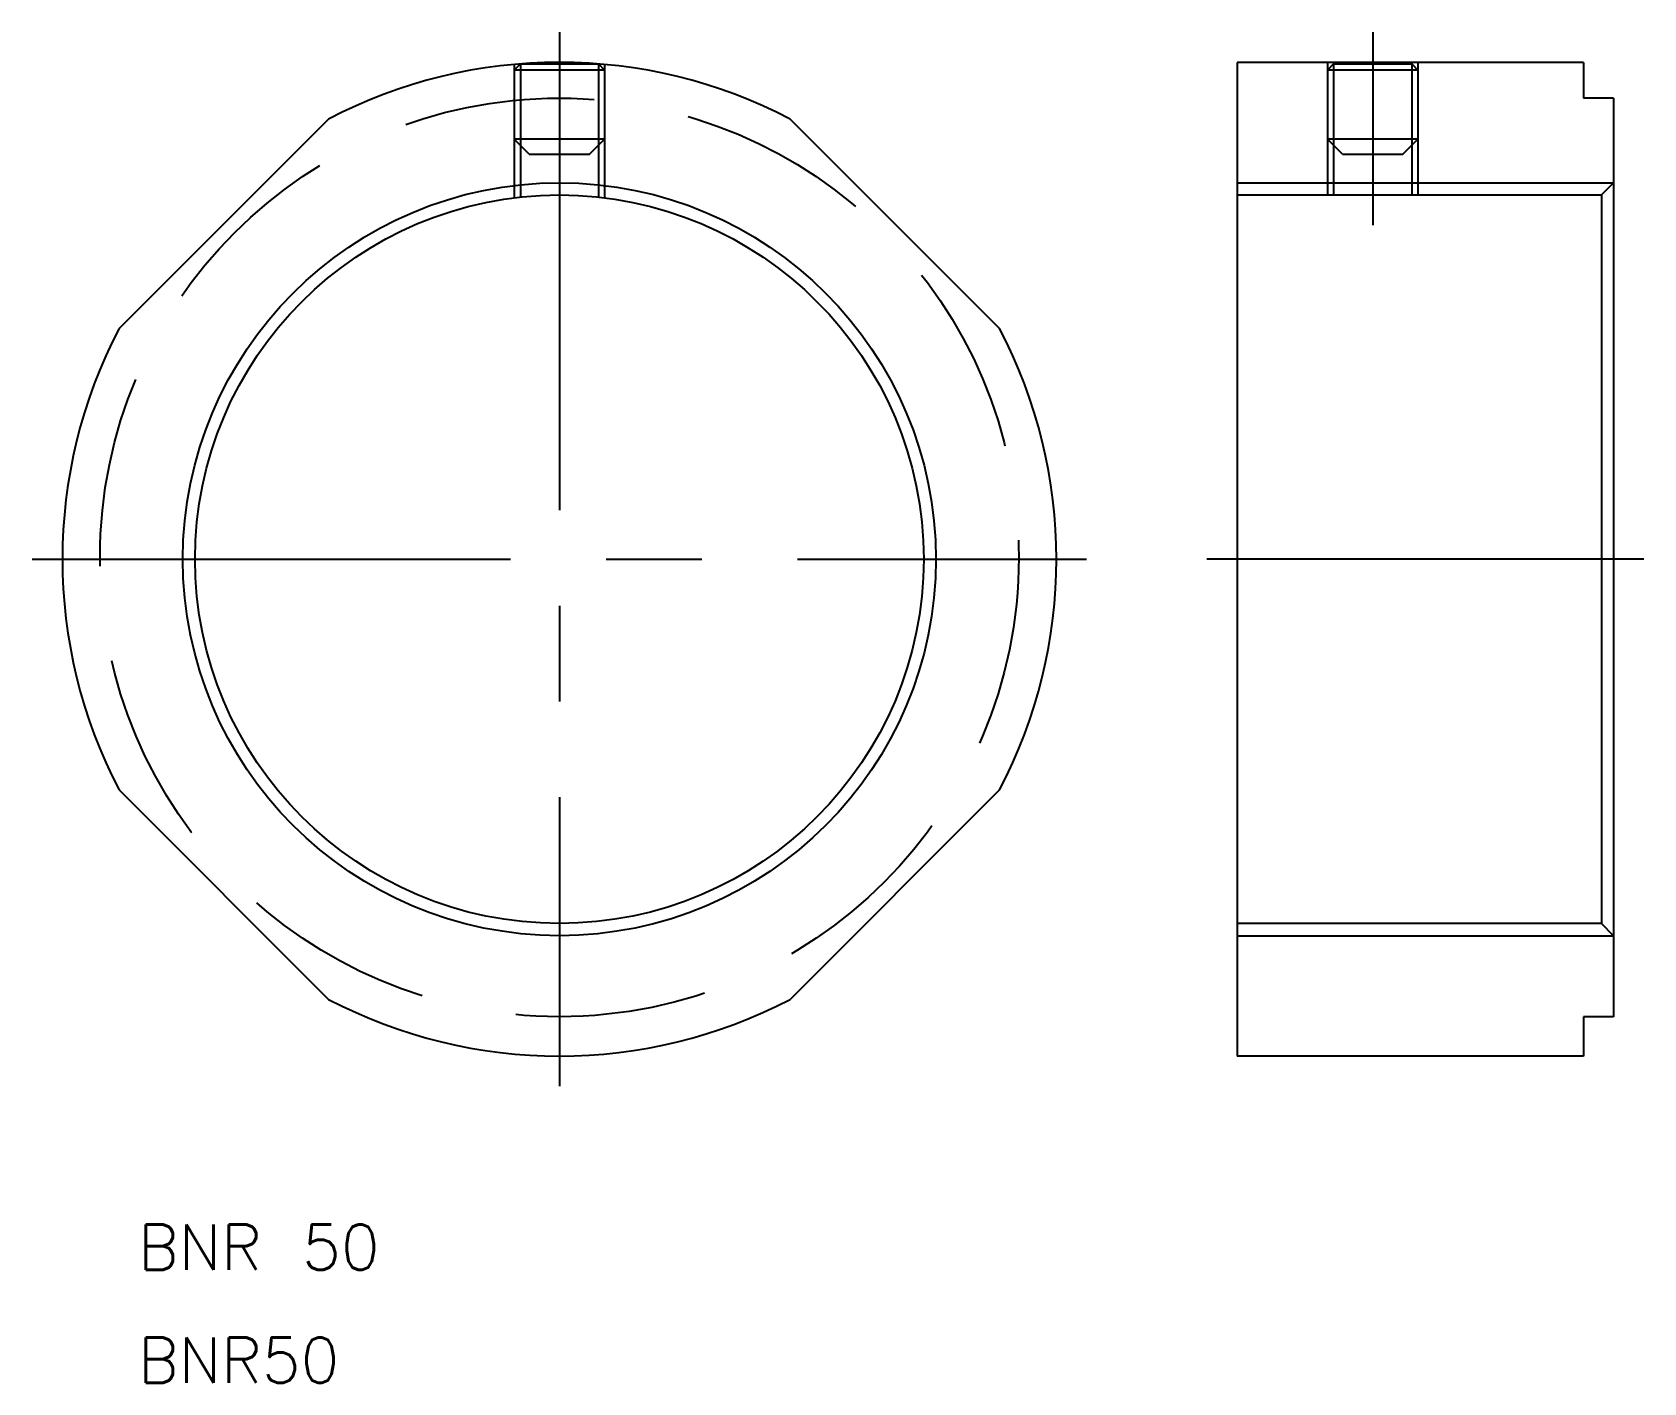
# Model space of a CAD drawing. Extents: x -35 to 72, y -55 to 35.
import ezdxf

# ---------------------------------------------------------------- set-up
doc = ezdxf.new("R2010")
doc.units = 0
doc.linetypes.add('CENTER', pattern=[50.8, 31.75, -6.35, 6.35, -6.35])
doc.linetypes.add('DASHED', pattern=[19.05, 12.7, -6.35])
doc.layers.get('0').update_dxf_attribs({"linetype": 'CONTINUOUS'})
doc.layers.add('CENTER', color=1, linetype='CONTINUOUS')
doc.styles.get("Standard").update_dxf_attribs({"font": 'txt.shx', "height": 3, "bigfont": 'bigfont.shx'})

msp = doc.modelspace()

# ---------------------------------------------------------------- linework, layer by layer
at = {"color": 3, "linetype": 'DASHED'}
for p, q in [((-2.59, 32.9), (-3, 32.49)), ((-3, 32.86), (-3, 32.49)), ((-3, 32.49), (-3, 27.9)), ((3, 32.49), (-3, 32.49)), ((-2.59, 32.9), (-2.59, 27.49)), ((-2.59, 32.9), (2.6, 32.9)), ((2.6, 32.9), (2.6, 27.49)), ((2.6, 32.9), (3, 32.49)), ((3, 32.86), (3, 32.49)), ((3, 32.49), (3, 27.9)), ((57, 32.49), (51, 32.49)), ((3, 27.9), (-3, 27.9)), ((-2, 26.9), (-3, 27.9)), ((-3, 27.9), (-3, 24)), ((2, 26.9), (3, 27.9)), ((3, 27.9), (3, 24)), ((57, 27.9), (51, 27.9)), ((-2.59, 27.5), (-2.59, 24.05)), ((-2, 26.9), (2, 26.9)), ((2.6, 27.49), (2.6, 24.05))]:
    msp.add_line(p, q, dxfattribs=at)
at = {"color": 7, "linetype": 'CONTINUOUS'}
for p, q in [((68, 33), (45, 33)), ((45, 33), (45, -33)), ((51.41, 32.9), (51, 32.49)), ((51, 32.49), (51, 27.9)), ((51.41, 33), (51.41, 32.9)), ((51.41, 32.9), (56.59, 32.9)), ((56.59, 33), (56.59, 32.9)), ((56.59, 32.9), (57, 32.49)), ((57, 32.49), (57, 27.9)), ((68, 33), (68, 30.62)), ((70, 30.62), (68, 30.62)), ((70, 30.62), (70, -30.38)), ((-15.32, 29.23), (-29.23, 15.32)), ((15.32, 29.23), (29.23, 15.32)), ((52, 26.9), (51, 27.9)), ((56, 26.9), (57, 27.9)), ((51.41, 27.5), (51.41, 24.19)), ((52, 26.9), (56, 26.9)), ((56.59, 27.49), (56.59, 24.19)), ((70, 25), (69.19, 24.19)), ((45, 24.19), (69.19, 24.19)), ((69.19, 24.19), (69.19, -24.19)), ((-29.23, -15.32), (-15.32, -29.23)), ((29.23, -15.32), (15.32, -29.23)), ((69.19, -24.19), (45, -24.19)), ((70, -25), (69.19, -24.19)), ((70, -30.38), (68, -30.38)), ((68, -30.38), (68, -33)), ((68, -33), (45, -33))]:
    msp.add_line(p, q, dxfattribs=at)
at = {"color": 3, "linetype": 'CONTINUOUS'}
for p, q in [((51, 33), (51, 32.49)), ((51.41, 32.9), (51.41, 27.49)), ((56.59, 32.9), (56.59, 27.49)), ((57, 33), (57, 32.49)), ((51, 27.9), (51, 24.19)), ((57, 27.9), (57, 24.19)), ((45, 25), (70, 25)), ((45, -25), (70, -25))]:
    msp.add_line(p, q, dxfattribs=at)
at = {"color": 3, "linetype": 'DASHED'}
msp.add_circle((0, 0.12), 30.5, dxfattribs=at)
at = {"color": 3, "linetype": 'CONTINUOUS'}
msp.add_circle((0, 0), 25, dxfattribs=at)
at = {"color": 7, "linetype": 'CONTINUOUS'}
msp.add_circle((0, 0), 24.19, dxfattribs=at)
for start, end in [(62.3414, 117.6586), (152.3414, 207.6586), (332.3414, 27.6586), (242.3414, 297.6586)]:
    msp.add_arc((0, 0), 33, start, end, dxfattribs=at)
at = {"layer": 'CENTER', "color": 1, "linetype": 'CENTER'}
for p, q in [((0, 35), (0, -35)), ((54, 35), (54, 22.19)), ((-35, 0), (35, 0)), ((72, 0), (43, 0))]:
    msp.add_line(p, q, dxfattribs=at)

# ---------------------------------------------------------------- texts
for s, p in [('BNR 50', (-27.98, -47.19)), ('BNR50', (-27.98, -54.69))]:
    msp.add_text(s, height=3).set_placement(p)

doc.saveas('drawing.dxf')
